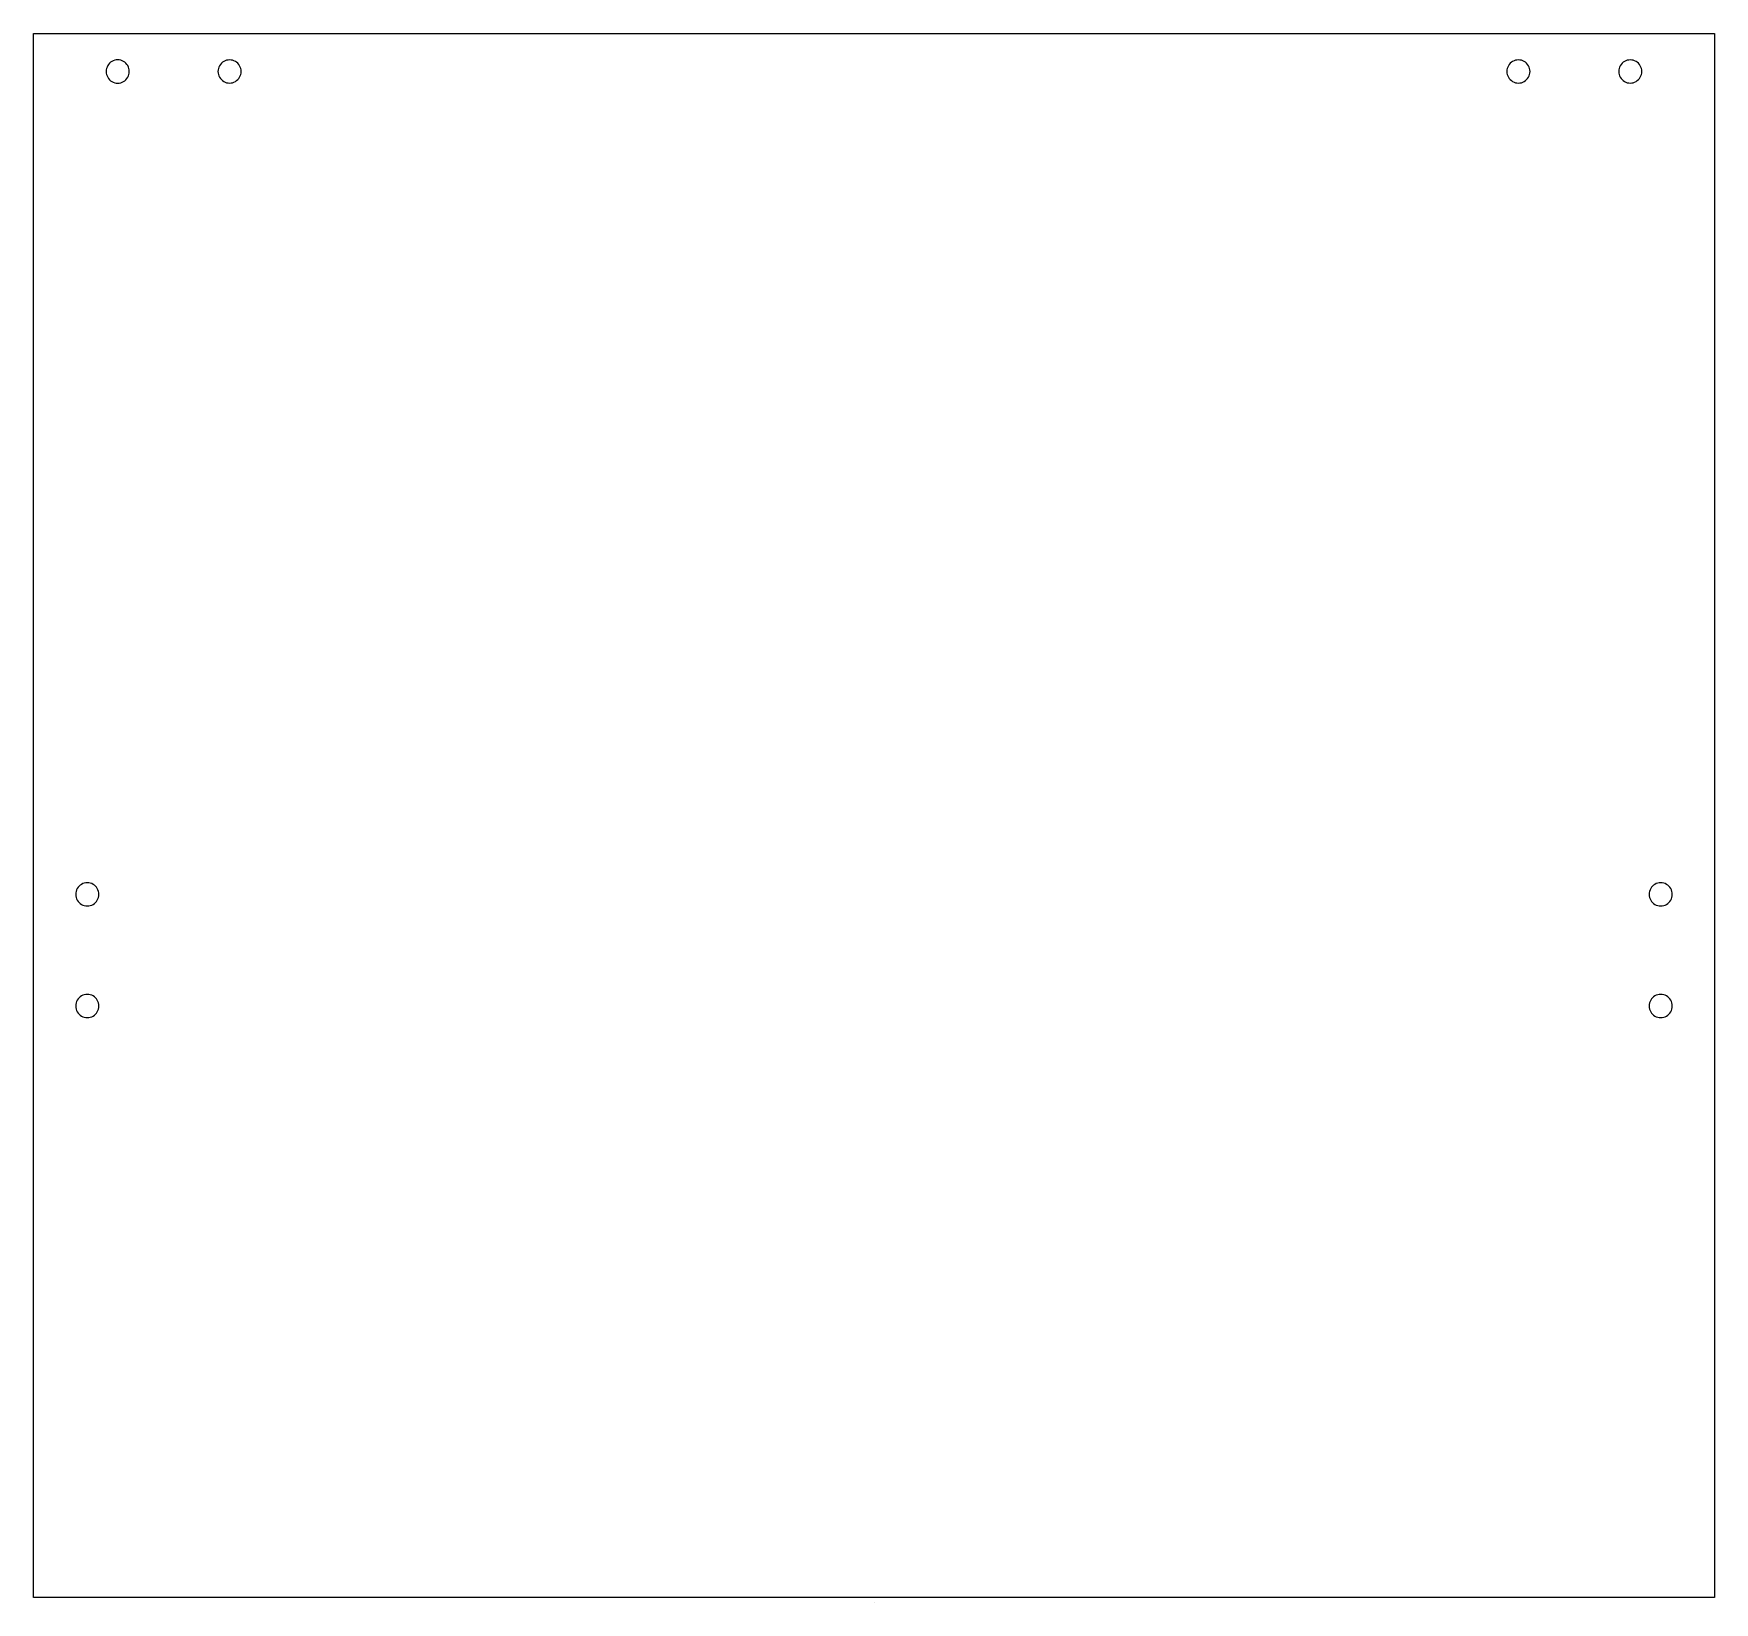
# Model space of a CAD drawing. Extents: x 0 to 320, y 0 to 298.
import ezdxf

# ---------------------------------------------------------------- set-up
doc = ezdxf.new("R2010")
doc.units = 0
doc.layers.add('ABDECKUNG', color=7, linetype='CONTINUOUS')

msp = doc.modelspace()

# ---------------------------------------------------------------- linework, layer by layer
at = {"layer": 'ABDECKUNG', "color": 7}
for points in [[(319.590984, 1.054524), (0.141111, 1.054524), (0.141111, 298.316529), (319.590984, 298.316529), (319.590984, 1.054524), (319.590984, 1.054524), (319.590984, 1.054524)], [(15.025636, 293.038562), (15.025636, 293.038562), (15.025636, 293.038562), (15.025636, 293.038562)], [(18.330898, 291.117886), (18.330898, 291.117886), (18.330898, 291.117886), (18.330898, 291.117886), (18.330898, 291.117886)], [(35.180976, 291.117886), (35.180976, 291.117886)], [(36.281007, 293.023197), (36.281007, 293.023197), (36.281007, 293.023197), (36.281007, 293.023197)], [(39.581102, 291.117886), (39.581102, 291.117886), (39.581102, 291.117886), (39.581102, 291.117886), (39.581102, 291.117886)], [(280.150993, 291.117886), (280.150993, 291.117886), (280.150993, 291.117886), (280.150993, 291.117886)], [(284.55112, 291.117886), (284.55112, 291.117886), (284.55112, 291.117886), (284.55112, 291.117886), (284.55112, 291.117886)], [(301.400916, 291.117886), (301.400916, 291.117886), (301.400916, 291.117886), (301.400916, 291.117886)], [(305.801042, 291.117886), (305.801042, 291.117886), (305.801042, 291.117886), (305.801042, 291.117886), (305.801042, 291.117886)], [(15.025636, 289.197211), (15.025636, 289.197211)], [(283.451102, 289.212576), (283.451102, 289.212576)], [(302.500961, 289.212576), (302.500961, 289.212576)], [(8.140983, 134.714534), (8.140983, 134.714534)], [(11.441078, 136.619848), (11.441078, 136.619848), (11.441078, 136.619848), (11.441078, 136.619848)], [(12.541109, 134.714534), (12.541109, 134.714534), (12.541109, 134.714534), (12.541109, 134.714534), (12.541109, 134.714534)], [(308.291032, 136.619848), (308.291032, 136.619848)], [(311.591113, 134.714534), (311.591113, 134.714534), (311.591113, 134.714534), (311.591113, 134.714534), (311.591113, 134.714534)], [(310.491096, 132.809224), (310.491096, 132.809224), (310.491096, 132.809224), (310.491096, 132.809224)], [(9.241014, 115.399838), (9.241014, 115.399838), (9.241014, 115.399838), (9.241014, 115.399838)], [(310.491096, 115.399838), (310.491096, 115.399838)], [(12.541109, 113.494528), (12.541109, 113.494528), (12.541109, 113.494528), (12.541109, 113.494528), (12.541109, 113.494528)], [(311.591113, 113.494528), (311.591113, 113.494528), (311.591113, 113.494528), (311.591113, 113.494528), (311.591113, 113.494528)], [(11.441078, 111.589217), (11.441078, 111.589217)], [(308.291032, 111.589217), (308.291032, 111.589217), (308.291032, 111.589217), (308.291032, 111.589217)], [(159.866048, 0.141112), (159.866048, 0.141112), (159.866048, 0.141112), (159.866048, 0.141112)]]:
    msp.add_lwpolyline(points, close=True, dxfattribs=at)
for points in [[(13.931054, 291.117886), (13.924402, 290.327519), (14.342245, 289.594327), (15.025636, 289.197211)], [(15.025636, 293.038562), (14.342245, 292.641446), (13.924403, 291.908254), (13.931054, 291.117886)], [(17.236316, 293.038562), (16.552925, 293.435678), (15.709027, 293.435678), (15.025636, 293.038562)], [(18.330898, 291.117886), (18.33755, 291.908254), (17.919707, 292.641446), (17.236316, 293.038562)], [(17.236316, 289.197211), (17.919707, 289.594327), (18.337549, 290.327519), (18.330898, 291.117886)], [(36.281007, 293.023197), (35.600304, 292.630194), (35.180976, 291.903893), (35.180976, 291.117886)], [(35.180976, 291.117886), (35.180976, 290.331879), (35.600304, 289.605579), (36.281007, 289.212576)], [(38.481071, 293.023197), (37.800367, 293.416201), (36.96171, 293.416201), (36.281007, 293.023197)], [(39.581102, 291.117886), (39.581102, 291.903893), (39.161774, 292.630194), (38.481071, 293.023197)], [(38.481071, 289.212576), (39.161774, 289.605579), (39.581102, 290.331879), (39.581102, 291.117886)], [(281.251025, 293.023197), (280.570322, 292.630194), (280.150993, 291.903893), (280.150993, 291.117886)], [(280.150993, 291.117886), (280.150993, 290.331879), (280.570322, 289.605579), (281.251025, 289.212576)], [(283.451102, 293.023197), (282.770382, 293.416201), (281.931725, 293.416201), (281.251025, 293.023197)], [(284.55112, 291.117886), (284.55112, 291.903893), (284.131794, 292.630194), (283.451102, 293.023197)], [(283.451102, 289.212576), (284.131794, 289.605579), (284.55112, 290.331879), (284.55112, 291.117886)], [(302.500961, 293.023197), (301.820241, 292.630194), (301.400916, 291.903893), (301.400916, 291.117886)], [(301.400916, 291.117886), (301.400916, 290.331879), (301.820241, 289.605579), (302.500961, 289.212576)], [(304.701025, 293.023197), (304.020305, 293.416201), (303.181653, 293.416201), (302.500961, 293.023197)], [(305.801042, 291.117886), (305.801042, 291.903893), (305.381716, 292.630194), (304.701025, 293.023197)], [(304.701025, 289.212576), (305.381716, 289.605579), (305.801042, 290.331879), (305.801042, 291.117886)], [(15.025636, 289.197211), (15.709027, 288.800094), (16.552925, 288.800094), (17.236316, 289.197211)], [(36.281007, 289.212576), (36.96171, 288.819572), (37.800367, 288.819572), (38.481071, 289.212576)], [(281.251025, 289.212576), (281.931725, 288.819572), (282.770382, 288.819572), (283.451102, 289.212576)], [(302.500961, 289.212576), (303.181653, 288.819572), (304.020305, 288.819572), (304.701025, 289.212576)], [(9.241014, 136.619848), (8.560312, 136.226842), (8.140983, 135.500543), (8.140983, 134.714534)], [(8.140983, 134.714534), (8.140983, 133.928528), (8.560312, 133.202227), (9.241014, 132.809224)], [(11.441078, 136.619848), (10.760376, 137.01285), (9.921716, 137.01285), (9.241014, 136.619848)], [(12.541109, 134.714534), (12.541109, 135.500543), (12.12178, 136.226842), (11.441078, 136.619848)], [(11.441078, 132.809224), (12.12178, 133.202227), (12.541109, 133.928528), (12.541109, 134.714534)], [(308.291032, 136.619848), (307.610312, 136.226842), (307.190987, 135.500543), (307.190987, 134.714534)], [(307.190987, 134.714534), (307.190987, 133.928528), (307.610312, 133.202227), (308.291032, 132.809224)], [(310.491096, 136.619848), (309.810376, 137.01285), (308.971724, 137.01285), (308.291032, 136.619848)], [(311.591113, 134.714534), (311.591113, 135.500543), (311.171788, 136.226842), (310.491096, 136.619848)], [(310.491096, 132.809224), (311.171788, 133.202227), (311.591113, 133.928528), (311.591113, 134.714534)], [(9.241014, 132.809224), (9.921716, 132.416221), (10.760376, 132.416221), (11.441078, 132.809224)], [(308.291032, 132.809224), (308.971724, 132.416221), (309.810376, 132.416221), (310.491096, 132.809224)], [(9.241014, 115.399838), (8.560312, 115.006835), (8.140983, 114.280536), (8.140983, 113.494528)], [(11.441078, 115.399838), (10.760376, 115.792841), (9.921716, 115.792841), (9.241014, 115.399838)], [(12.541109, 113.494528), (12.541109, 114.280536), (12.12178, 115.006835), (11.441078, 115.399838)], [(308.291032, 115.399838), (307.610312, 115.006835), (307.190987, 114.280536), (307.190987, 113.494528)], [(310.491096, 115.399838), (309.810376, 115.792841), (308.971724, 115.792841), (308.291032, 115.399838)], [(311.591113, 113.494528), (311.591113, 114.280536), (311.171788, 115.006835), (310.491096, 115.399838)], [(8.140983, 113.494528), (8.140983, 112.708522), (8.560312, 111.98222), (9.241014, 111.589217)], [(11.441078, 111.589217), (12.12178, 111.98222), (12.541109, 112.708522), (12.541109, 113.494528)], [(307.190987, 113.494528), (307.190987, 112.708522), (307.610312, 111.98222), (308.291032, 111.589217)], [(310.491096, 111.589217), (311.171788, 111.98222), (311.591113, 112.708522), (311.591113, 113.494528)], [(9.241014, 111.589217), (9.921716, 111.196214), (10.760376, 111.196214), (11.441078, 111.589217)], [(308.291032, 111.589217), (308.971724, 111.196214), (309.810376, 111.196214), (310.491096, 111.589217)]]:
    msp.add_open_spline(points, degree=3, dxfattribs=at)

doc.saveas('drawing.dxf')
